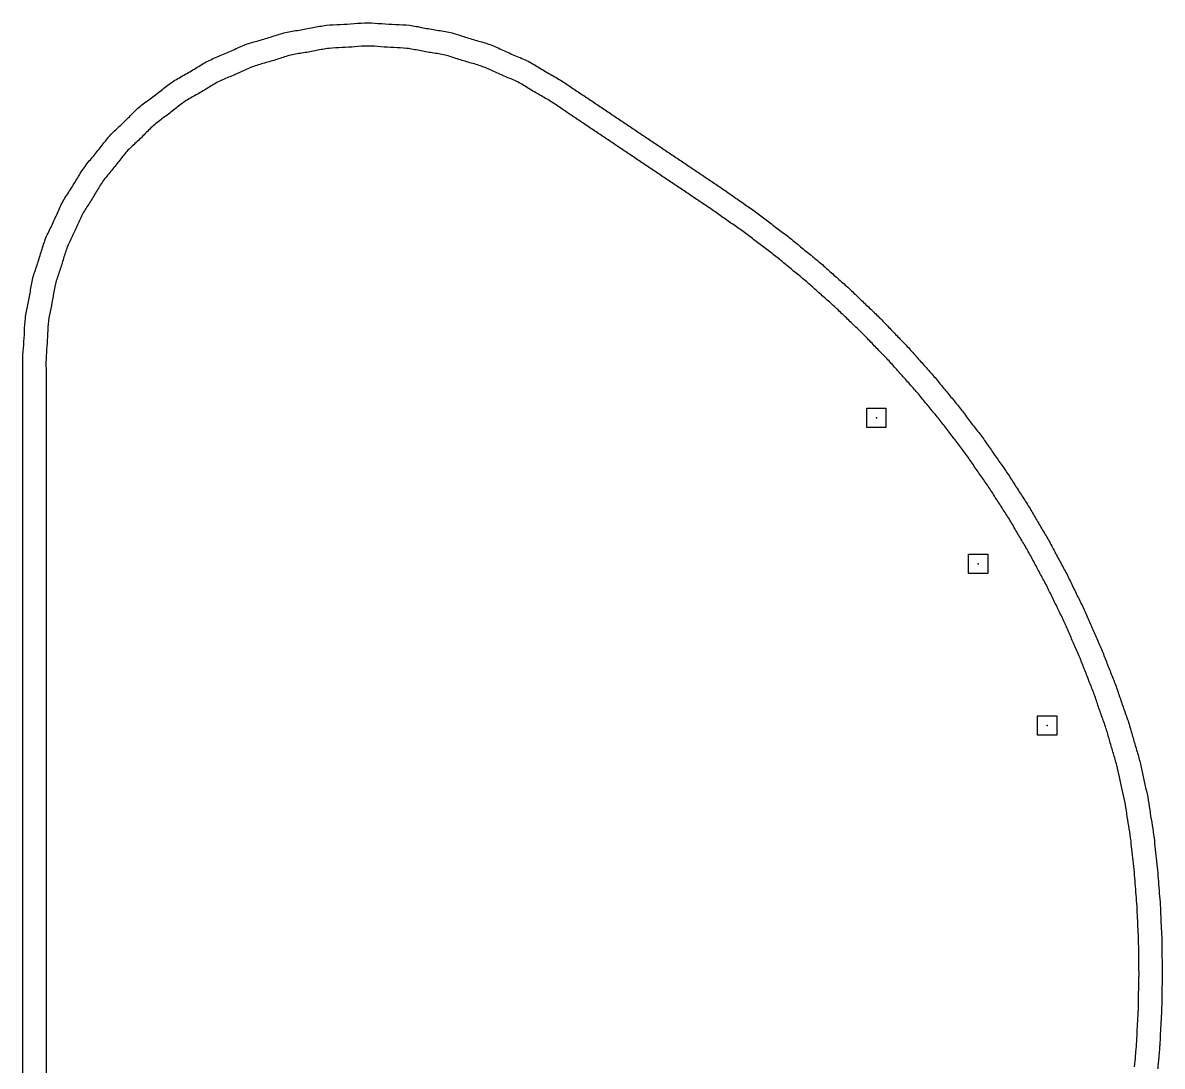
# Model space of a CAD drawing. Extents: x 3.3 to 9.2, y -5.3 to 5.4.
# Drawn here: x 3.32 to 9.21, y 0.03 to 5.42 of the extents above; entities that cross this region are included whole.
import ezdxf

# ---------------------------------------------------------------- set-up
doc = ezdxf.new("R2010")
doc.units = 0
doc.header["$PDSIZE"] = -1
doc.layers.get('0').update_dxf_attribs({"linetype": 'CONTINUOUS'})

msp = doc.modelspace()

# ---------------------------------------------------------------- linework, layer by layer
for points in [[(7.6849, 3.3302), (7.6849, 3.4302), (7.7849, 3.4302), (7.7849, 3.3302)], [(8.2124, 2.5762), (8.2124, 2.6762), (8.3124, 2.6762), (8.3124, 2.5762)], [(8.568, 1.7404), (8.568, 1.8404), (8.668, 1.8404), (8.668, 1.7404)]]:
    msp.add_lwpolyline(points, close=True)
for points in [[(4.6096, 5.3515), (4.6323, 5.3589), (4.655, 5.3667), (4.6782, 5.3722)], [(4.6782, 5.3722), (4.7014, 5.3778), (4.7251, 5.3811), (4.7488, 5.3848)], [(4.7488, 5.3848), (4.7724, 5.3885), (4.7959, 5.3927), (4.8194, 5.3974)], [(4.8194, 5.3974), (4.8429, 5.402), (4.8663, 5.4071), (4.89, 5.4099)], [(4.89, 5.4099), (4.9137, 5.4127), (4.9378, 5.4132), (4.9617, 5.4141)], [(4.9617, 5.4141), (4.9856, 5.415), (5.0095, 5.4164), (5.0334, 5.4183)], [(5.0334, 5.4183), (5.0572, 5.4202), (5.0811, 5.4225), (5.105, 5.4225)], [(5.105, 5.4225), (5.1289, 5.4225), (5.1528, 5.4201), (5.1767, 5.4183)], [(5.1767, 5.4183), (5.2005, 5.4164), (5.2244, 5.415), (5.2483, 5.414)], [(5.2483, 5.414), (5.2722, 5.4131), (5.2962, 5.4126), (5.3199, 5.4098)], [(5.3199, 5.4098), (5.3436, 5.407), (5.3671, 5.4019), (5.3906, 5.3973)], [(5.3906, 5.3973), (5.414, 5.3926), (5.4375, 5.3884), (5.4612, 5.3847)], [(5.4612, 5.3847), (5.4848, 5.381), (5.5086, 5.3777), (5.5318, 5.3721)], [(5.5318, 5.3721), (5.555, 5.3666), (5.5776, 5.3587), (5.6003, 5.3513)], [(4.407, 5.2814), (4.4287, 5.2914), (4.4502, 5.3018), (4.4725, 5.31)], [(4.4725, 5.31), (4.4949, 5.3183), (4.5181, 5.3243), (4.5411, 5.3308)], [(4.5411, 5.3308), (4.5641, 5.3372), (4.5869, 5.3441), (4.6096, 5.3515)], [(5.6003, 5.3513), (5.6231, 5.344), (5.6459, 5.3371), (5.6689, 5.3306)], [(5.6689, 5.3306), (5.6919, 5.3241), (5.7151, 5.3181), (5.7374, 5.3098)], [(5.7374, 5.3098), (5.7598, 5.3016), (5.7813, 5.2911), (5.8029, 5.2811)], [(4.276, 5.2241), (4.2972, 5.235), (4.3195, 5.2437), (4.3415, 5.2528)], [(4.3415, 5.2528), (4.3636, 5.2619), (4.3854, 5.2714), (4.407, 5.2814)], [(4.7061, 5.2553), (4.6845, 5.2501), (4.6633, 5.2428), (4.6421, 5.2359)], [(4.7721, 5.2671), (4.75, 5.2636), (4.7278, 5.2605), (4.7061, 5.2553)], [(4.8381, 5.2788), (4.8162, 5.2745), (4.7942, 5.2705), (4.7721, 5.2671)], [(4.9041, 5.2905), (4.8819, 5.2879), (4.86, 5.2831), (4.8381, 5.2788)], [(4.9711, 5.2945), (4.9487, 5.2936), (4.9263, 5.2932), (4.9041, 5.2905)], [(5.038, 5.2984), (5.0157, 5.2966), (4.9934, 5.2953), (4.9711, 5.2945)], [(5.105, 5.3023), (5.0827, 5.3023), (5.0603, 5.3001), (5.038, 5.2984)], [(5.1719, 5.2983), (5.1496, 5.3001), (5.1273, 5.3023), (5.105, 5.3023)], [(5.2389, 5.2944), (5.2165, 5.2953), (5.1943, 5.2966), (5.1719, 5.2983)], [(5.3058, 5.2904), (5.2837, 5.2931), (5.2612, 5.2935), (5.2389, 5.2944)], [(5.3718, 5.2787), (5.3499, 5.283), (5.328, 5.2878), (5.3058, 5.2904)], [(5.4378, 5.267), (5.4157, 5.2704), (5.3938, 5.2744), (5.3718, 5.2787)], [(5.5038, 5.2552), (5.4821, 5.2604), (5.4599, 5.2635), (5.4378, 5.267)], [(5.5678, 5.2358), (5.5466, 5.2427), (5.5254, 5.25), (5.5038, 5.2552)], [(5.8029, 5.2811), (5.8246, 5.2712), (5.8464, 5.2616), (5.8684, 5.2525)], [(5.8684, 5.2525), (5.8905, 5.2434), (5.9127, 5.2347), (5.9339, 5.2238)], [(4.1531, 5.1519), (4.1738, 5.1635), (4.1943, 5.1756), (4.2145, 5.188)], [(4.2145, 5.188), (4.2348, 5.2005), (4.2549, 5.2134), (4.276, 5.2241)], [(4.5141, 5.1972), (4.4932, 5.1895), (4.4731, 5.1798), (4.4529, 5.1705)], [(4.5781, 5.2166), (4.5566, 5.2105), (4.535, 5.2049), (4.5141, 5.1972)], [(4.6421, 5.2359), (4.6209, 5.2291), (4.5996, 5.2226), (4.5781, 5.2166)], [(5.6318, 5.2164), (5.6103, 5.2225), (5.589, 5.2289), (5.5678, 5.2358)], [(5.6958, 5.197), (5.675, 5.2047), (5.6533, 5.2104), (5.6318, 5.2164)], [(5.757, 5.1703), (5.7368, 5.1796), (5.7167, 5.1893), (5.6958, 5.197)], [(5.9339, 5.2238), (5.9549, 5.2131), (5.9747, 5.2003), (5.9949, 5.188)], [(5.9949, 5.188), (6.015, 5.1757), (6.0353, 5.1639), (6.0558, 5.1522)], [(4.0916, 5.1158), (4.1113, 5.129), (4.1323, 5.1402), (4.1531, 5.1519)], [(4.3918, 5.1438), (4.3712, 5.1353), (4.3504, 5.1271), (4.3307, 5.1171)], [(4.4529, 5.1705), (4.4327, 5.1612), (4.4124, 5.1523), (4.3918, 5.1438)], [(5.8181, 5.1435), (5.7976, 5.152), (5.7772, 5.1609), (5.757, 5.1703)], [(5.8793, 5.1168), (5.8595, 5.1269), (5.8387, 5.135), (5.8181, 5.1435)], [(6.0558, 5.1522), (6.0763, 5.1405), (6.0968, 5.1289), (6.1167, 5.1164)], [(3.9784, 5.0296), (3.9976, 5.0436), (4.0164, 5.058), (4.035, 5.0727)], [(4.035, 5.0727), (4.0536, 5.0874), (4.0719, 5.1026), (4.0916, 5.1158)], [(4.2733, 5.0833), (4.2544, 5.0717), (4.2353, 5.0605), (4.2159, 5.0496)], [(4.3307, 5.1171), (4.3109, 5.107), (4.2922, 5.095), (4.2733, 5.0833)], [(5.9371, 5.0827), (5.918, 5.0944), (5.8992, 5.1066), (5.8793, 5.1168)], [(5.995, 5.0487), (5.9756, 5.0598), (5.9562, 5.0711), (5.9371, 5.0827)], [(6.1167, 5.1164), (6.1356, 5.1044), (6.1539, 5.0916), (6.1724, 5.079)], [(6.1724, 5.079), (6.1908, 5.0664), (6.2095, 5.0541), (6.228, 5.0417)], [(3.9218, 4.9866), (3.9398, 5.002), (3.9593, 5.0156), (3.9784, 5.0296)], [(4.1585, 5.0159), (4.1402, 5.0036), (4.1231, 4.9895), (4.1058, 4.9758)], [(4.2159, 5.0496), (4.1965, 5.0388), (4.1769, 5.0283), (4.1585, 5.0159)], [(6.0528, 5.0147), (6.0339, 5.0267), (6.0144, 5.0376), (5.995, 5.0487)], [(6.1075, 4.978), (6.0894, 4.9904), (6.0714, 5.003), (6.0528, 5.0147)], [(6.228, 5.0417), (6.2466, 5.0293), (6.2651, 5.0168), (6.2837, 5.0043)], [(3.871, 4.9372), (3.8877, 4.954), (3.904, 4.9712), (3.9218, 4.9866)], [(4.1058, 4.9758), (4.0885, 4.962), (4.0709, 4.9487), (4.053, 4.9356)], [(6.1621, 4.9414), (6.1439, 4.9536), (6.1256, 4.9657), (6.1075, 4.978)], [(6.2837, 5.0043), (6.3021, 4.992), (6.3204, 4.9796), (6.3388, 4.9673)], [(6.3388, 4.9673), (6.3572, 4.955), (6.3756, 4.9426), (6.3939, 4.9303)], [(3.8202, 4.8878), (3.8375, 4.9039), (3.8544, 4.9204), (3.871, 4.9372)], [(4.0003, 4.8955), (3.9836, 4.8811), (3.9684, 4.8651), (3.9529, 4.8495)], [(4.053, 4.9356), (4.0352, 4.9226), (4.017, 4.9099), (4.0003, 4.8955)], [(6.2168, 4.9047), (6.1986, 4.9169), (6.1804, 4.9292), (6.1621, 4.9414)], [(6.2719, 4.8677), (6.2535, 4.88), (6.2352, 4.8923), (6.2168, 4.9047)], [(6.3939, 4.9303), (6.4123, 4.918), (6.4307, 4.9056), (6.449, 4.8933)], [(6.449, 4.8933), (6.4674, 4.8809), (6.4858, 4.8686), (6.5042, 4.8563)], [(3.725, 4.7834), (3.7395, 4.8021), (3.7536, 4.8211), (3.7694, 4.8384)], [(3.7694, 4.8384), (3.7853, 4.8559), (3.8029, 4.8717), (3.8202, 4.8878)], [(3.9529, 4.8495), (3.9375, 4.8338), (3.9217, 4.8185), (3.9056, 4.8034)], [(6.327, 4.8307), (6.3087, 4.843), (6.2903, 4.8553), (6.2719, 4.8677)], [(6.5042, 4.8563), (6.5226, 4.8439), (6.541, 4.8316), (6.5594, 4.8193)], [(3.6806, 4.7284), (3.6958, 4.7465), (3.7106, 4.7648), (3.725, 4.7834)], [(3.9056, 4.8034), (3.8895, 4.7884), (3.8731, 4.7737), (3.8582, 4.7574)], [(6.3822, 4.7937), (6.3638, 4.806), (6.3454, 4.8183), (6.327, 4.8307)], [(6.4373, 4.7566), (6.4189, 4.769), (6.4005, 4.7813), (6.3822, 4.7937)], [(6.5594, 4.8193), (6.5777, 4.8069), (6.5961, 4.7946), (6.6145, 4.7823)], [(6.6145, 4.7823), (6.6329, 4.7699), (6.6513, 4.7576), (6.6697, 4.7452)], [(3.6363, 4.6734), (3.6499, 4.6926), (3.6655, 4.7104), (3.6806, 4.7284)], [(3.8582, 4.7574), (3.8435, 4.7413), (3.8304, 4.7236), (3.8169, 4.7062)], [(6.4925, 4.7196), (6.4741, 4.732), (6.4557, 4.7443), (6.4373, 4.7566)], [(6.5476, 4.6826), (6.5293, 4.695), (6.5109, 4.7073), (6.4925, 4.7196)], [(6.6697, 4.7452), (6.688, 4.7329), (6.7064, 4.7206), (6.7248, 4.7082)], [(3.5991, 4.6136), (3.6111, 4.6338), (3.6227, 4.6543), (3.6363, 4.6734)], [(3.8169, 4.7062), (3.8035, 4.6889), (3.7897, 4.6718), (3.7756, 4.655)], [(6.6028, 4.6456), (6.5844, 4.6579), (6.566, 4.6703), (6.5476, 4.6826)], [(6.7248, 4.7082), (6.7432, 4.6959), (6.7616, 4.6836), (6.78, 4.6712)], [(6.78, 4.6712), (6.7984, 4.6589), (6.8168, 4.6465), (6.8353, 4.6341)], [(3.5619, 4.5538), (3.5747, 4.5735), (3.5871, 4.5934), (3.5991, 4.6136)], [(3.7343, 4.6038), (3.7216, 4.586), (3.7108, 4.5669), (3.6997, 4.5482)], [(3.7756, 4.655), (3.7615, 4.6382), (3.7469, 4.6216), (3.7343, 4.6038)], [(6.6579, 4.6086), (6.6396, 4.6209), (6.6212, 4.6333), (6.6028, 4.6456)], [(6.7131, 4.5716), (6.6947, 4.5839), (6.6763, 4.5963), (6.6579, 4.6086)], [(6.8353, 4.6341), (6.8537, 4.6217), (6.8721, 4.6093), (6.8905, 4.597)], [(3.5247, 4.494), (3.5358, 4.5147), (3.5491, 4.5341), (3.5619, 4.5538)], [(3.6997, 4.5482), (3.6885, 4.5294), (3.677, 4.5108), (3.6651, 4.4925)], [(6.7681, 4.5347), (6.7497, 4.547), (6.7314, 4.5593), (6.7131, 4.5716)], [(6.8905, 4.597), (6.909, 4.5847), (6.9275, 4.5724), (6.9458, 4.5599)], [(6.9458, 4.5599), (6.9649, 4.5468), (6.9838, 4.5334), (7.0028, 4.5201)], [(3.4951, 4.4303), (3.5045, 4.4517), (3.5136, 4.4734), (3.5247, 4.494)], [(3.6651, 4.4925), (3.6531, 4.4742), (3.6408, 4.4561), (3.6305, 4.4369)], [(6.823, 4.4978), (6.8047, 4.51), (6.7864, 4.5224), (6.7681, 4.5347)], [(6.878, 4.4609), (6.8598, 4.4733), (6.8414, 4.4855), (6.823, 4.4978)], [(7.0028, 4.5201), (7.0217, 4.5067), (7.0407, 4.4934), (7.0597, 4.4802)], [(7.0597, 4.4802), (7.0788, 4.4671), (7.098, 4.4541), (7.1167, 4.4404)], [(3.4656, 4.3665), (3.4759, 4.3876), (3.4857, 4.4088), (3.4951, 4.4303)], [(3.6305, 4.4369), (3.6201, 4.4178), (3.6117, 4.3976), (3.603, 4.3776)], [(6.934, 4.4217), (6.9154, 4.4348), (6.8968, 4.448), (6.878, 4.4609)], [(6.99, 4.3826), (6.9713, 4.3955), (6.9526, 4.4086), (6.934, 4.4217)], [(7.1167, 4.4404), (7.1355, 4.4268), (7.1538, 4.4125), (7.1722, 4.3984)], [(3.436, 4.3027), (3.4445, 4.3245), (3.4553, 4.3454), (3.4656, 4.3665)], [(3.603, 4.3776), (3.5942, 4.3576), (3.5851, 4.3379), (3.5755, 4.3183)], [(7.0461, 4.3434), (7.0276, 4.3568), (7.0088, 4.3696), (6.99, 4.3826)], [(7.1722, 4.3984), (7.1906, 4.3843), (7.209, 4.3702), (7.2276, 4.3563)], [(3.4146, 4.236), (3.4213, 4.2584), (3.4275, 4.281), (3.436, 4.3027)], [(3.5755, 4.3183), (3.5659, 4.2987), (3.5559, 4.2793), (3.548, 4.259)], [(7.1003, 4.3023), (7.0823, 4.3161), (7.0644, 4.3301), (7.0461, 4.3434)], [(7.2276, 4.3563), (7.2462, 4.3424), (7.2649, 4.3287), (7.2831, 4.3143)], [(7.2831, 4.3143), (7.3013, 4.2999), (7.319, 4.285), (7.3368, 4.2702)], [(3.548, 4.259), (3.5401, 4.2388), (3.5343, 4.2178), (3.5281, 4.197)], [(7.1545, 4.2612), (7.1363, 4.2748), (7.1183, 4.2885), (7.1003, 4.3023)], [(7.2087, 4.2201), (7.1909, 4.2341), (7.1727, 4.2476), (7.1545, 4.2612)], [(7.3368, 4.2702), (7.3546, 4.2553), (7.3725, 4.2406), (7.3906, 4.226)], [(3.3932, 4.1692), (3.4008, 4.1913), (3.4079, 4.2136), (3.4146, 4.236)], [(3.5281, 4.197), (3.5219, 4.1761), (3.5153, 4.1555), (3.5083, 4.1349)], [(7.2613, 4.1769), (7.2438, 4.1914), (7.2265, 4.206), (7.2087, 4.2201)], [(7.3906, 4.226), (7.4086, 4.2114), (7.4267, 4.197), (7.4443, 4.1819)], [(3.3718, 4.1024), (3.3776, 4.1251), (3.3856, 4.1471), (3.3932, 4.1692)], [(3.5083, 4.1349), (3.5012, 4.1144), (3.4937, 4.0939), (3.4884, 4.0729)], [(7.3138, 4.1338), (7.2962, 4.1481), (7.2787, 4.1624), (7.2613, 4.1769)], [(7.3664, 4.0906), (7.3491, 4.1053), (7.3314, 4.1195), (7.3138, 4.1338)], [(7.4443, 4.1819), (7.4619, 4.1669), (7.479, 4.1513), (7.4962, 4.1358)], [(7.4962, 4.1358), (7.5135, 4.1203), (7.5308, 4.105), (7.5482, 4.0897)], [(3.3588, 4.0336), (3.3627, 4.0567), (3.3661, 4.0798), (3.3718, 4.1024)], [(3.4884, 4.0729), (3.4831, 4.0519), (3.4799, 4.0304), (3.4763, 4.009)], [(7.4172, 4.0456), (7.4003, 4.0607), (7.3836, 4.0759), (7.3664, 4.0906)], [(7.5482, 4.0897), (7.5656, 4.0744), (7.5831, 4.0593), (7.6002, 4.0436)], [(3.3458, 3.9648), (3.3507, 3.9877), (3.355, 4.0106), (3.3588, 4.0336)], [(3.4763, 4.009), (3.4727, 3.9875), (3.4687, 3.9663), (3.4642, 3.945)], [(7.468, 4.0005), (7.4509, 4.0154), (7.434, 4.0304), (7.4172, 4.0456)], [(7.6002, 4.0436), (7.6171, 4.0279), (7.6336, 4.0117), (7.6502, 3.9955)], [(3.3328, 3.896), (3.3357, 3.9191), (3.341, 3.942), (3.3458, 3.9648)], [(7.5187, 3.9554), (7.5021, 3.9707), (7.485, 3.9856), (7.468, 4.0005)], [(7.5677, 3.9084), (7.5515, 3.9242), (7.5354, 3.9401), (7.5187, 3.9554)], [(7.6502, 3.9955), (7.6668, 3.9794), (7.6835, 3.9634), (7.7003, 3.9475)], [(3.3285, 3.8268), (3.3295, 3.8499), (3.33, 3.8731), (3.3328, 3.896)], [(3.4642, 3.945), (3.4597, 3.9238), (3.4548, 3.9026), (3.4521, 3.8811)], [(7.6166, 3.8614), (7.6002, 3.877), (7.5839, 3.8926), (7.5677, 3.9084)], [(7.7003, 3.9475), (7.7171, 3.9316), (7.734, 3.9158), (7.7503, 3.8994)], [(7.7503, 3.8994), (7.7667, 3.8831), (7.7825, 3.8663), (7.7984, 3.8495)], [(3.4521, 3.8811), (3.4494, 3.8594), (3.449, 3.8375), (3.4481, 3.8156)], [(7.6656, 3.8145), (7.6496, 3.8304), (7.633, 3.8459), (7.6166, 3.8614)], [(7.7984, 3.8495), (7.8144, 3.8328), (7.8304, 3.8162), (7.8465, 3.7996)], [(3.3243, 3.7576), (3.326, 3.7806), (3.3275, 3.8037), (3.3285, 3.8268)], [(3.4481, 3.8156), (3.4471, 3.7937), (3.4457, 3.7719), (3.444, 3.7501)], [(7.7126, 3.7657), (7.697, 3.782), (7.6815, 3.7985), (7.6656, 3.8145)], [(7.8465, 3.7996), (7.8627, 3.7831), (7.8789, 3.7667), (7.8946, 3.7497)], [(3.32, 3.6883), (3.3207, 3.7114), (3.3225, 3.7345), (3.3243, 3.7576)], [(3.444, 3.7501), (3.4424, 3.7283), (3.4406, 3.7065), (3.44, 3.6846)], [(7.7596, 3.7169), (7.7438, 3.7331), (7.7282, 3.7493), (7.7126, 3.7657)], [(7.8066, 3.6681), (7.7913, 3.6847), (7.7754, 3.7007), (7.7596, 3.7169)], [(7.8946, 3.7497), (7.9103, 3.7328), (7.9255, 3.7154), (7.9407, 3.6981)], [(3.32, 3.62), (3.3198, 3.6428), (3.3193, 3.6656), (3.32, 3.6883)], [(3.44, 3.6846), (3.4393, 3.6623), (3.4398, 3.6399), (3.44, 3.6176)], [(7.8517, 3.6176), (7.8367, 3.6346), (7.822, 3.6516), (7.8066, 3.6681)], [(7.9407, 3.6981), (7.9559, 3.6807), (7.9713, 3.6635), (7.9868, 3.6464)], [(3.32, 3.5517), (3.32, 3.5745), (3.3202, 3.5973), (3.32, 3.62)], [(3.44, 3.6176), (3.4402, 3.5952), (3.44, 3.5729), (3.44, 3.5505)], [(7.8967, 3.5671), (7.8816, 3.5839), (7.8666, 3.6007), (7.8517, 3.6176)], [(7.9868, 3.6464), (8.0022, 3.6293), (8.0178, 3.6122), (8.0328, 3.5947)], [(3.32, 3.4835), (3.32, 3.5062), (3.3199, 3.529), (3.32, 3.5517)], [(3.44, 3.5505), (3.4399, 3.5282), (3.44, 3.5058), (3.44, 3.4835)], [(7.9417, 3.5166), (7.927, 3.5337), (7.9118, 3.5504), (7.8967, 3.5671)], [(8.0328, 3.5947), (8.0478, 3.5772), (8.0623, 3.5592), (8.0768, 3.5413)], [(8.0768, 3.5413), (8.0914, 3.5235), (8.106, 3.5057), (8.1208, 3.488)], [(3.32, 3.4158), (3.32, 3.4383), (3.32, 3.4609), (3.32, 3.4835)], [(3.44, 3.4835), (3.44, 3.4609), (3.44, 3.4383), (3.44, 3.4158)], [(7.9847, 3.4644), (7.9705, 3.4819), (7.9564, 3.4995), (7.9417, 3.5166)], [(8.1208, 3.488), (8.1356, 3.4703), (8.1505, 3.4527), (8.1648, 3.4346)], [(8.0277, 3.4123), (8.0133, 3.4296), (7.9989, 3.447), (7.9847, 3.4644)], [(8.1648, 3.4346), (8.1791, 3.4165), (8.1928, 3.398), (8.2066, 3.3796)], [(3.32, 3.3481), (3.32, 3.3707), (3.32, 3.3932), (3.32, 3.4158)], [(3.44, 3.4158), (3.44, 3.3932), (3.44, 3.3707), (3.44, 3.3481)], [(8.0707, 3.3601), (8.0567, 3.3778), (8.0421, 3.395), (8.0277, 3.4123)], [(8.1116, 3.3063), (8.0981, 3.3244), (8.0847, 3.3425), (8.0707, 3.3601)], [(8.2066, 3.3796), (8.2204, 3.3612), (8.2344, 3.3428), (8.2484, 3.3246)], [(3.32, 3.2804), (3.32, 3.303), (3.32, 3.3255), (3.32, 3.3481)], [(3.44, 3.3481), (3.44, 3.3255), (3.44, 3.303), (3.44, 3.2804)], [(8.1524, 3.2526), (8.1387, 3.2704), (8.1251, 3.2883), (8.1116, 3.3063)], [(8.2484, 3.3246), (8.2625, 3.3063), (8.2767, 3.2882), (8.2902, 3.2696)], [(3.32, 3.2127), (3.32, 3.2353), (3.32, 3.2579), (3.32, 3.2804)], [(3.44, 3.2804), (3.44, 3.2579), (3.44, 3.2353), (3.44, 3.2127)], [(8.1933, 3.1988), (8.18, 3.217), (8.1662, 3.2347), (8.1524, 3.2526)], [(8.2902, 3.2696), (8.3038, 3.251), (8.3168, 3.232), (8.3298, 3.213)], [(3.32, 3.145), (3.32, 3.1676), (3.32, 3.1902), (3.32, 3.2127)], [(3.44, 3.2127), (3.44, 3.1902), (3.44, 3.1676), (3.44, 3.145)], [(8.232, 3.1436), (8.2192, 3.1621), (8.2066, 3.1807), (8.1933, 3.1988)], [(8.3298, 3.213), (8.3429, 3.1941), (8.3561, 3.1753), (8.3694, 3.1565)], [(3.32, 3.0774), (3.32, 3.0999), (3.32, 3.1225), (3.32, 3.145)], [(3.44, 3.145), (3.44, 3.1225), (3.44, 3.0999), (3.44, 3.0774)], [(8.2707, 3.0883), (8.2577, 3.1067), (8.2448, 3.1251), (8.232, 3.1436)], [(8.3694, 3.1565), (8.3828, 3.1377), (8.3962, 3.1191), (8.409, 3.1)], [(3.32, 3.0097), (3.32, 3.0322), (3.32, 3.0548), (3.32, 3.0774)], [(3.44, 3.0774), (3.44, 3.0548), (3.44, 3.0322), (3.44, 3.0097)], [(8.3094, 3.0331), (8.2969, 3.0517), (8.2837, 3.07), (8.2707, 3.0883)], [(8.409, 3.1), (8.4219, 3.0809), (8.434, 3.0614), (8.4463, 3.042)], [(3.32, 2.942), (3.32, 2.9646), (3.32, 2.9871), (3.32, 3.0097)], [(3.44, 3.0097), (3.44, 2.9871), (3.44, 2.9646), (3.44, 2.942)], [(8.3458, 2.9764), (8.3338, 2.9954), (8.3219, 3.0144), (8.3094, 3.0331)], [(8.4463, 3.042), (8.4586, 3.0225), (8.4711, 3.0032), (8.4836, 2.984)], [(8.3822, 2.9197), (8.37, 2.9385), (8.3578, 2.9574), (8.3458, 2.9764)], [(8.4836, 2.984), (8.4962, 2.9647), (8.5088, 2.9455), (8.5209, 2.926)], [(3.32, 2.8743), (3.32, 2.8969), (3.32, 2.9194), (3.32, 2.942)], [(3.44, 2.942), (3.44, 2.9194), (3.44, 2.8969), (3.44, 2.8743)], [(8.4187, 2.863), (8.4069, 2.8822), (8.3945, 2.9009), (8.3822, 2.9197)], [(8.5209, 2.926), (8.5329, 2.9064), (8.5443, 2.8865), (8.5558, 2.8666)], [(3.32, 2.8066), (3.32, 2.8292), (3.32, 2.8518), (3.32, 2.8743)], [(3.44, 2.8743), (3.44, 2.8518), (3.44, 2.8292), (3.44, 2.8066)], [(8.4528, 2.8051), (8.4416, 2.8245), (8.4304, 2.8439), (8.4187, 2.863)], [(8.5558, 2.8666), (8.5674, 2.8467), (8.579, 2.827), (8.5908, 2.8073)], [(3.32, 2.739), (3.32, 2.7615), (3.32, 2.7841), (3.32, 2.8066)], [(3.44, 2.8066), (3.44, 2.7841), (3.44, 2.7615), (3.44, 2.739)], [(8.487, 2.7471), (8.4755, 2.7663), (8.4641, 2.7856), (8.4528, 2.8051)], [(8.5908, 2.8073), (8.6026, 2.7875), (8.6145, 2.7679), (8.6257, 2.7479)], [(3.32, 2.6713), (3.32, 2.6938), (3.32, 2.7164), (3.32, 2.739)], [(3.44, 2.739), (3.44, 2.7164), (3.44, 2.6938), (3.44, 2.6713)], [(8.5211, 2.6891), (8.5101, 2.7086), (8.4985, 2.7278), (8.487, 2.7471)], [(8.6257, 2.7479), (8.637, 2.7279), (8.6476, 2.7076), (8.6583, 2.6873)], [(3.32, 2.6036), (3.32, 2.6262), (3.32, 2.6487), (3.32, 2.6713)], [(3.44, 2.6713), (3.44, 2.6487), (3.44, 2.6262), (3.44, 2.6036)], [(8.553, 2.6298), (8.5425, 2.6496), (8.5321, 2.6695), (8.5211, 2.6891)], [(8.6583, 2.6873), (8.669, 2.667), (8.6799, 2.6468), (8.6909, 2.6266)], [(3.32, 2.5359), (3.32, 2.5585), (3.32, 2.581), (3.32, 2.6036)], [(3.44, 2.6036), (3.44, 2.581), (3.44, 2.5585), (3.44, 2.5359)], [(8.5848, 2.5705), (8.574, 2.5902), (8.5634, 2.61), (8.553, 2.6298)], [(8.6909, 2.6266), (8.7019, 2.6065), (8.713, 2.5864), (8.7234, 2.566)], [(3.32, 2.4682), (3.32, 2.4908), (3.32, 2.5133), (3.32, 2.5359)], [(3.44, 2.5359), (3.44, 2.5133), (3.44, 2.4908), (3.44, 2.4682)], [(8.6166, 2.5113), (8.6064, 2.5312), (8.5955, 2.5509), (8.5848, 2.5705)], [(8.7234, 2.566), (8.7339, 2.5456), (8.7437, 2.5248), (8.7536, 2.5042)], [(8.646, 2.4509), (8.6364, 2.4711), (8.6268, 2.4914), (8.6166, 2.5113)], [(8.7536, 2.5042), (8.7635, 2.4835), (8.7735, 2.4629), (8.7837, 2.4423)], [(3.32, 2.4005), (3.32, 2.4231), (3.32, 2.4457), (3.32, 2.4682)], [(3.44, 2.4682), (3.44, 2.4457), (3.44, 2.4231), (3.44, 2.4005)], [(8.6755, 2.3905), (8.6655, 2.4106), (8.6557, 2.4307), (8.646, 2.4509)], [(8.7837, 2.4423), (8.7939, 2.4218), (8.8042, 2.4013), (8.8138, 2.3805)], [(3.32, 2.3328), (3.32, 2.3554), (3.32, 2.378), (3.32, 2.4005)], [(3.44, 2.4005), (3.44, 2.378), (3.44, 2.3554), (3.44, 2.3328)], [(8.7049, 2.3301), (8.6955, 2.3504), (8.6854, 2.3704), (8.6755, 2.3905)], [(8.8138, 2.3805), (8.8234, 2.3597), (8.8324, 2.3386), (8.8415, 2.3176)], [(3.32, 2.2652), (3.32, 2.2877), (3.32, 2.3103), (3.32, 2.3328)], [(3.44, 2.3328), (3.44, 2.3103), (3.44, 2.2877), (3.44, 2.2652)], [(8.7319, 2.2686), (8.723, 2.2892), (8.7143, 2.3098), (8.7049, 2.3301)], [(8.8415, 2.3176), (8.8505, 2.2966), (8.8597, 2.2756), (8.8691, 2.2547)], [(3.32, 2.1975), (3.32, 2.22), (3.32, 2.2426), (3.32, 2.2652)], [(3.44, 2.2652), (3.44, 2.2426), (3.44, 2.22), (3.44, 2.1975)], [(8.7589, 2.2072), (8.7498, 2.2276), (8.7408, 2.2481), (8.7319, 2.2686)], [(8.8691, 2.2547), (8.8784, 2.2338), (8.8879, 2.2129), (8.8967, 2.1918)], [(3.32, 2.1298), (3.32, 2.1523), (3.32, 2.1749), (3.32, 2.1975)], [(3.44, 2.1975), (3.44, 2.1749), (3.44, 2.1523), (3.44, 2.1298)], [(8.7859, 2.1457), (8.7773, 2.1664), (8.768, 2.1868), (8.7589, 2.2072)], [(8.8967, 2.1918), (8.9055, 2.1707), (8.9136, 2.1492), (8.9218, 2.1279)], [(3.32, 2.0621), (3.32, 2.0846), (3.32, 2.1072), (3.32, 2.1298)], [(3.44, 2.1298), (3.44, 2.1072), (3.44, 2.0846), (3.44, 2.0621)], [(8.8104, 2.0833), (8.8023, 2.1042), (8.7945, 2.1251), (8.7859, 2.1457)], [(8.9218, 2.1279), (8.93, 2.1065), (8.9384, 2.0852), (8.9468, 2.064)], [(8.8348, 2.0209), (8.8266, 2.0416), (8.8184, 2.0624), (8.8104, 2.0833)], [(8.9468, 2.064), (8.9553, 2.0427), (8.964, 2.0215), (8.9719, 2.0001)], [(3.32, 1.9944), (3.32, 2.017), (3.32, 2.0395), (3.32, 2.0621)], [(3.44, 2.0621), (3.44, 2.0395), (3.44, 2.017), (3.44, 1.9944)], [(8.8593, 1.9584), (8.8516, 1.9794), (8.8431, 2.0001), (8.8348, 2.0209)], [(3.32, 1.9267), (3.32, 1.9493), (3.32, 1.9718), (3.32, 1.9944)], [(3.44, 1.9944), (3.44, 1.9718), (3.44, 1.9493), (3.44, 1.9267)], [(8.8813, 1.8953), (8.8741, 1.9164), (8.8671, 1.9375), (8.8593, 1.9584)], [(8.9719, 2.0001), (8.9798, 1.9786), (8.9871, 1.9569), (8.9945, 1.9352)], [(3.32, 1.859), (3.32, 1.8816), (3.32, 1.9042), (3.32, 1.9267)], [(3.44, 1.9267), (3.44, 1.9042), (3.44, 1.8816), (3.44, 1.859)], [(8.9033, 1.8321), (8.8958, 1.8531), (8.8885, 1.8742), (8.8813, 1.8953)], [(8.9945, 1.9352), (9.0018, 1.9135), (9.0093, 1.8919), (9.017, 1.8703)], [(3.32, 1.7914), (3.32, 1.8139), (3.32, 1.8365), (3.32, 1.859)], [(3.44, 1.859), (3.44, 1.8365), (3.44, 1.8139), (3.44, 1.7914)], [(8.9252, 1.7689), (8.9184, 1.7901), (8.9107, 1.8111), (8.9033, 1.8321)], [(9.017, 1.8703), (9.0247, 1.8487), (9.0326, 1.8272), (9.0396, 1.8054)], [(3.32, 1.7237), (3.32, 1.7462), (3.32, 1.7688), (3.32, 1.7914)], [(3.44, 1.7914), (3.44, 1.7688), (3.44, 1.7462), (3.44, 1.7237)], [(8.9431, 1.7075), (8.9373, 1.728), (8.9317, 1.7486), (8.9252, 1.7689)], [(9.0396, 1.8054), (9.0463, 1.7843), (9.0521, 1.763), (9.0581, 1.7417)], [(3.32, 1.656), (3.32, 1.6786), (3.32, 1.7011), (3.32, 1.7237)], [(3.44, 1.7237), (3.44, 1.7011), (3.44, 1.6786), (3.44, 1.656)], [(9.0581, 1.7417), (9.0641, 1.7205), (9.0702, 1.6992), (9.0766, 1.6781)], [(3.32, 1.5883), (3.32, 1.6109), (3.32, 1.6334), (3.32, 1.656)], [(3.44, 1.656), (3.44, 1.6334), (3.44, 1.6109), (3.44, 1.5883)], [(8.961, 1.646), (8.9548, 1.6664), (8.9489, 1.6869), (8.9431, 1.7075)], [(9.0766, 1.6781), (9.083, 1.6569), (9.0896, 1.6358), (9.0951, 1.6144)], [(8.9788, 1.5845), (8.9735, 1.6052), (8.9671, 1.6256), (8.961, 1.646)], [(9.0951, 1.6144), (9.1006, 1.593), (9.105, 1.5713), (9.1096, 1.5497)], [(3.32, 1.5206), (3.32, 1.5432), (3.32, 1.5658), (3.32, 1.5883)], [(3.44, 1.5883), (3.44, 1.5658), (3.44, 1.5432), (3.44, 1.5206)], [(8.9928, 1.5223), (8.9883, 1.5431), (8.9841, 1.564), (8.9788, 1.5845)], [(9.1096, 1.5497), (9.1142, 1.528), (9.119, 1.5065), (9.1241, 1.4849)], [(3.32, 1.4529), (3.32, 1.4755), (3.32, 1.4981), (3.32, 1.5206)], [(3.44, 1.5206), (3.44, 1.4981), (3.44, 1.4755), (3.44, 1.4529)], [(9.0067, 1.46), (9.0018, 1.4807), (8.9972, 1.5014), (8.9928, 1.5223)], [(9.1241, 1.4849), (9.1291, 1.4634), (9.1344, 1.4419), (9.1386, 1.4202)], [(3.32, 1.3853), (3.32, 1.4078), (3.32, 1.4304), (3.32, 1.4529)], [(3.44, 1.4529), (3.44, 1.4304), (3.44, 1.4078), (3.44, 1.3853)], [(9.0206, 1.3977), (9.0166, 1.4186), (9.0116, 1.4393), (9.0067, 1.46)], [(9.1386, 1.4202), (9.1427, 1.3985), (9.1457, 1.3767), (9.1489, 1.3549)], [(3.32, 1.3176), (3.32, 1.3401), (3.32, 1.3627), (3.32, 1.3853)], [(3.44, 1.3853), (3.44, 1.3627), (3.44, 1.3401), (3.44, 1.3176)], [(9.0306, 1.3346), (9.0275, 1.3557), (9.0246, 1.3768), (9.0206, 1.3977)], [(3.32, 1.2499), (3.32, 1.2725), (3.32, 1.295), (3.32, 1.3176)], [(3.44, 1.3176), (3.44, 1.295), (3.44, 1.2725), (3.44, 1.2499)], [(9.0406, 1.2715), (9.0371, 1.2925), (9.0337, 1.3135), (9.0306, 1.3346)], [(9.1489, 1.3549), (9.1521, 1.3331), (9.1556, 1.3113), (9.1592, 1.2896)], [(3.32, 1.1822), (3.32, 1.2048), (3.32, 1.2273), (3.32, 1.2499)], [(3.44, 1.2499), (3.44, 1.2273), (3.44, 1.2048), (3.44, 1.1822)], [(9.0505, 1.2084), (9.0477, 1.2295), (9.0441, 1.2505), (9.0406, 1.2715)], [(9.1592, 1.2896), (9.1628, 1.2678), (9.1666, 1.2461), (9.1695, 1.2243)], [(3.32, 1.1145), (3.32, 1.1371), (3.32, 1.1597), (3.32, 1.1822)], [(3.44, 1.1822), (3.44, 1.1597), (3.44, 1.1371), (3.44, 1.1145)], [(9.057, 1.1496), (9.055, 1.1692), (9.0531, 1.1888), (9.0505, 1.2084)], [(9.1695, 1.2243), (9.1722, 1.2042), (9.1741, 1.184), (9.1761, 1.1639)], [(9.0634, 1.0908), (9.0612, 1.1103), (9.059, 1.1299), (9.057, 1.1496)], [(9.1761, 1.1639), (9.1782, 1.1437), (9.1804, 1.1236), (9.1828, 1.1035)], [(3.32, 1.0469), (3.32, 1.0694), (3.32, 1.092), (3.32, 1.1145)], [(3.44, 1.1145), (3.44, 1.092), (3.44, 1.0694), (3.44, 1.0469)], [(9.0699, 1.0319), (9.0681, 1.0516), (9.0657, 1.0712), (9.0634, 1.0908)], [(9.1828, 1.1035), (9.1851, 1.0834), (9.1875, 1.0633), (9.1894, 1.0431)], [(3.32, 0.9792), (3.32, 1.0017), (3.32, 1.0243), (3.32, 1.0469)], [(3.44, 1.0469), (3.44, 1.0243), (3.44, 1.0017), (3.44, 0.9792)], [(9.0744, 0.9728), (9.073, 0.9926), (9.0717, 1.0123), (9.0699, 1.0319)], [(9.1894, 1.0431), (9.1912, 1.023), (9.1926, 1.0028), (9.194, 0.9827)], [(3.32, 0.9115), (3.32, 0.9341), (3.32, 0.9566), (3.32, 0.9792)], [(3.44, 0.9792), (3.44, 0.9566), (3.44, 0.9341), (3.44, 0.9115)], [(9.079, 0.9138), (9.0773, 0.9334), (9.0758, 0.9531), (9.0744, 0.9728)], [(9.194, 0.9827), (9.1955, 0.9626), (9.197, 0.9424), (9.1987, 0.9223)], [(3.32, 0.8438), (3.32, 0.8664), (3.32, 0.8889), (3.32, 0.9115)], [(3.44, 0.9115), (3.44, 0.8889), (3.44, 0.8664), (3.44, 0.8438)], [(9.0835, 0.8547), (9.0823, 0.8744), (9.0806, 0.8941), (9.079, 0.9138)], [(9.1987, 0.9223), (9.2003, 0.9022), (9.2021, 0.8821), (9.2033, 0.8619)], [(3.32, 0.7761), (3.32, 0.7987), (3.32, 0.8212), (3.32, 0.8438)], [(3.44, 0.8438), (3.44, 0.8212), (3.44, 0.7987), (3.44, 0.7761)], [(9.0862, 0.7955), (9.0854, 0.8152), (9.0847, 0.8349), (9.0835, 0.8547)], [(9.2033, 0.8619), (9.2045, 0.8418), (9.2052, 0.8216), (9.206, 0.8015)], [(3.32, 0.7084), (3.32, 0.731), (3.32, 0.7536), (3.32, 0.7761)], [(3.44, 0.7761), (3.44, 0.7536), (3.44, 0.731), (3.44, 0.7084)], [(9.0888, 0.7363), (9.0878, 0.756), (9.0869, 0.7757), (9.0862, 0.7955)], [(9.206, 0.8015), (9.2068, 0.7813), (9.2077, 0.7611), (9.2087, 0.741)], [(3.32, 0.6408), (3.32, 0.6633), (3.32, 0.6859), (3.32, 0.7084)], [(3.44, 0.7084), (3.44, 0.6859), (3.44, 0.6633), (3.44, 0.6408)], [(9.0915, 0.6771), (9.0909, 0.6968), (9.0898, 0.7165), (9.0888, 0.7363)], [(9.2087, 0.741), (9.2097, 0.7208), (9.2109, 0.7007), (9.2114, 0.6805)], [(9.0922, 0.6178), (9.0921, 0.6375), (9.092, 0.6573), (9.0915, 0.6771)], [(9.2114, 0.6805), (9.212, 0.6603), (9.2121, 0.6401), (9.2122, 0.6199)], [(3.32, 0.5731), (3.32, 0.5956), (3.32, 0.6182), (3.32, 0.6408)], [(3.44, 0.6408), (3.44, 0.6182), (3.44, 0.5956), (3.44, 0.5731)], [(9.0929, 0.5585), (9.0926, 0.5783), (9.0924, 0.598), (9.0922, 0.6178)], [(9.2122, 0.6199), (9.2123, 0.5997), (9.2126, 0.5796), (9.2129, 0.5594)], [(3.32, 0.5054), (3.32, 0.528), (3.32, 0.5505), (3.32, 0.5731)], [(3.44, 0.5731), (3.44, 0.5505), (3.44, 0.528), (3.44, 0.5054)], [(9.0937, 0.4992), (9.0938, 0.519), (9.0933, 0.5388), (9.0929, 0.5585)], [(9.2129, 0.5594), (9.2133, 0.5392), (9.2138, 0.519), (9.2137, 0.4988)], [(3.32, 0.4377), (3.32, 0.4603), (3.32, 0.4828), (3.32, 0.5054)], [(3.44, 0.5054), (3.44, 0.4828), (3.44, 0.4603), (3.44, 0.4377)], [(9.0925, 0.44), (9.093, 0.4597), (9.0936, 0.4795), (9.0937, 0.4992)], [(9.2137, 0.4988), (9.2136, 0.4786), (9.213, 0.4585), (9.2125, 0.4383)], [(3.32, 0.37), (3.32, 0.3926), (3.32, 0.4152), (3.32, 0.4377)], [(3.44, 0.4377), (3.44, 0.4152), (3.44, 0.3926), (3.44, 0.37)], [(9.0914, 0.3807), (9.0917, 0.4005), (9.092, 0.4202), (9.0925, 0.44)], [(9.2125, 0.4383), (9.212, 0.4181), (9.2116, 0.3979), (9.2113, 0.3777)], [(3.32, 0.3023), (3.32, 0.3249), (3.32, 0.3475), (3.32, 0.37)], [(3.44, 0.37), (3.44, 0.3475), (3.44, 0.3249), (3.44, 0.3023)], [(9.0902, 0.3214), (9.0909, 0.3412), (9.0911, 0.361), (9.0914, 0.3807)], [(9.2113, 0.3777), (9.2111, 0.3575), (9.2109, 0.3373), (9.2102, 0.3172)], [(3.32, 0.2347), (3.32, 0.2572), (3.32, 0.2798), (3.32, 0.3023)], [(3.44, 0.3023), (3.44, 0.2798), (3.44, 0.2572), (3.44, 0.2347)], [(9.0871, 0.2622), (9.0883, 0.282), (9.0895, 0.3017), (9.0902, 0.3214)], [(9.2102, 0.3172), (9.2094, 0.297), (9.2082, 0.2768), (9.207, 0.2567)], [(9.0841, 0.203), (9.085, 0.2228), (9.086, 0.2425), (9.0871, 0.2622)], [(9.207, 0.2567), (9.2059, 0.2365), (9.2048, 0.2164), (9.2039, 0.1962)], [(3.32, 0.167), (3.32, 0.1895), (3.32, 0.2121), (3.32, 0.2347)], [(3.44, 0.2347), (3.44, 0.2121), (3.44, 0.1895), (3.44, 0.167)], [(9.081, 0.1438), (9.0823, 0.1636), (9.0831, 0.1833), (9.0841, 0.203)], [(9.2039, 0.1962), (9.2029, 0.176), (9.2021, 0.1558), (9.2007, 0.1357)], [(3.32, 0.0993), (3.32, 0.1218), (3.32, 0.1444), (3.32, 0.167)], [(3.44, 0.167), (3.44, 0.1444), (3.44, 0.1218), (3.44, 0.0993)], [(9.0786, 0.1131), (9.0795, 0.1233), (9.0803, 0.1336), (9.081, 0.1438)], [(9.2007, 0.1357), (9.2002, 0.1282), (9.1996, 0.1206), (9.199, 0.1131)], [(3.32, 0.0316), (3.32, 0.0542), (3.32, 0.0767), (3.32, 0.0993)], [(3.44, 0.0993), (3.44, 0.0767), (3.44, 0.0542), (3.44, 0.0316)], [(9.0711, 0.0262), (9.0726, 0.0459), (9.0743, 0.0654), (9.0761, 0.085)], [(9.0761, 0.085), (9.0769, 0.0944), (9.0778, 0.1037), (9.0786, 0.1131)], [(9.1956, 0.0751), (9.1938, 0.0549), (9.1921, 0.0347), (9.1905, 0.0145)], [(9.199, 0.1131), (9.198, 0.1004), (9.1968, 0.0877), (9.1956, 0.0751)], [(3.32, -0.0361), (3.32, -0.0135), (3.32, 0.009), (3.32, 0.0316)], [(3.44, 0.0316), (3.44, 0.009), (3.44, -0.0135), (3.44, -0.0361)]]:
    msp.add_open_spline(points, degree=3)
for p in [(7.7349, 3.3802), (8.2624, 2.6262), (8.618, 1.7904)]:
    msp.add_point(p)

doc.saveas('drawing.dxf')
